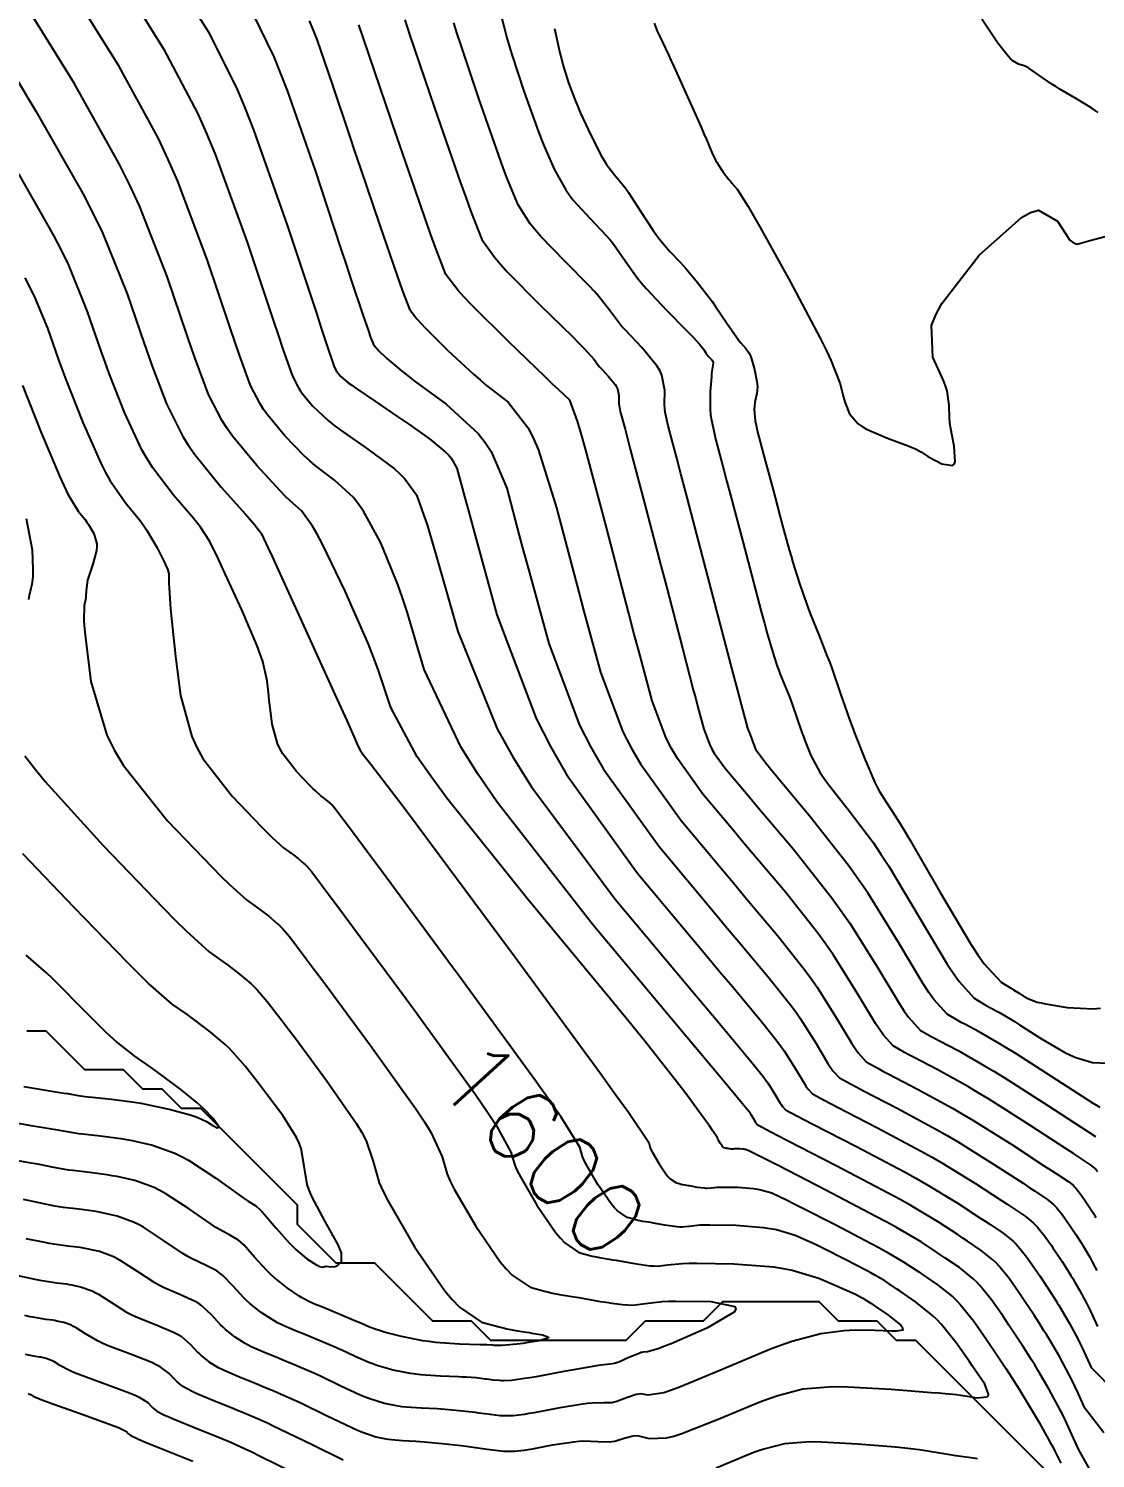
# Model space of a CAD drawing. Header units: metres. Extents: x 837117 to 838479, y 1189012 to 1191015.
# Drawn here: x 837563.2 to 837618.4, y 1189123.3 to 1189197.3 of the extents above; entities that cross this region are included whole.
import ezdxf

# ---------------------------------------------------------------- set-up
doc = ezdxf.new("R2010")
doc.units = ezdxf.units.M
doc.header["$LTSCALE"] = 0.3
for name, color, linetype in [('COTAS 10', 1, 'Continuous'), ('COTAS INT', 252, 'Continuous'), ('DRENAJE', 5, 'Continuous')]:
    doc.layers.add(name, color=color, linetype=linetype)
doc.styles.get("Standard").update_dxf_attribs({"font": 'simplex.shx'})

msp = doc.modelspace()

# ---------------------------------------------------------------- linework, layer by layer
at = {"layer": 'COTAS 10'}
for points in [[(837568.581, 1189198.74), (837570.161, 1189196.224), (837571.915, 1189192.891), (837572.388, 1189191.836), (837572.855, 1189190.723), (837574.494, 1189186.224), (837575.827, 1189182.196), (837576.1, 1189181.381), (837576.332, 1189180.695), (837576.824, 1189179.299), (837577.12, 1189178.727), (837577.228, 1189178.561), (837577.348, 1189178.391), (837577.877, 1189177.748), (837578.681, 1189177.001), (837578.975, 1189176.765), (837579.299, 1189176.517), (837580.726, 1189175.517), (837582.103, 1189174.499), (837582.396, 1189174.239), (837582.651, 1189173.989), (837583.252, 1189173.165), (837583.792, 1189171.619), (837584.008, 1189170.912), (837584.253, 1189170.086), (837585.378, 1189166.097), (837587.427, 1189161.071), (837588.255, 1189159.59), (837589.195, 1189158.071), (837593.528, 1189152.264), (837597.71, 1189147.268), (837598.554, 1189146.259), (837599.262, 1189145.414), (837600.687, 1189143.715), (837601.182, 1189143.092), (837601.304, 1189142.925), (837601.419, 1189142.76), (837601.782, 1189142.182), (837602.061, 1189141.716), (837602.123, 1189141.621), (837602.18, 1189141.541), (837602.331, 1189141.375), (837602.96, 1189141.042), (837603.319, 1189140.856), (837603.757, 1189140.629), (837606.003, 1189139.47), (837608.486, 1189138.157), (837609.074, 1189137.832), (837609.618, 1189137.524), (837611.223, 1189136.554), (837612.391, 1189135.79), (837612.66, 1189135.613), (837612.906, 1189135.45), (837613.595, 1189134.985), (837614.109, 1189134.571), (837614.244, 1189134.441), (837614.375, 1189134.303), (837614.823, 1189133.749), (837615.251, 1189133.138), (837615.37, 1189132.964), (837615.489, 1189132.789), (837615.92, 1189132.14), (837616.353, 1189131.46), (837616.392, 1189131.398), (837616.474, 1189131.265), (837616.594, 1189131.068), (837617.029, 1189130.331), (837617.466, 1189129.522), (837617.587, 1189129.279), (837617.709, 1189129.028), (837618.148, 1189128.052), (837619.438, 1189126.736)], [(837582.639, 1189197.711), (837582.89, 1189196.964), (837584.183, 1189193.169), (837585.528, 1189189.294), (837585.812, 1189188.496), (837586.059, 1189187.817), (837586.631, 1189186.36), (837587.291, 1189185.429), (837587.592, 1189185.081), (837587.945, 1189184.694), (837589.646, 1189182.975), (837591.313, 1189181.342), (837591.644, 1189181.01), (837591.918, 1189180.73), (837592.434, 1189180.153), (837592.637, 1189179.874), (837592.714, 1189179.783), (837592.8, 1189179.686), (837593.183, 1189179.283), (837593.533, 1189178.861), (837593.597, 1189178.752), (837593.648, 1189178.646), (837593.714, 1189178.29), (837593.71, 1189177.96), (837593.717, 1189177.871), (837593.727, 1189177.782), (837593.791, 1189177.467), (837594.036, 1189176.551), (837594.159, 1189176.083), (837594.307, 1189175.523), (837595.044, 1189172.726), (837595.89, 1189169.507), (837596.107, 1189168.68), (837596.316, 1189167.882), (837597.007, 1189165.233), (837597.567, 1189163.09), (837597.694, 1189162.611), (837597.807, 1189162.182), (837598.114, 1189161.042), (837598.417, 1189160.239), (837598.529, 1189160.022), (837598.653, 1189159.806), (837599.2, 1189159.044), (837600.124, 1189157.944), (837600.486, 1189157.515), (837600.892, 1189157.032), (837602.742, 1189154.838), (837604.719, 1189152.35), (837605.207, 1189151.682), (837605.668, 1189151.022), (837607.117, 1189148.715), (837608.231, 1189146.852), (837608.481, 1189146.473), (837608.706, 1189146.153), (837609.308, 1189145.493), (837609.874, 1189145.164), (837610.076, 1189145.053), (837610.298, 1189144.933), (837611.261, 1189144.428), (837612.639, 1189143.651), (837613.122, 1189143.36), (837613.648, 1189143.035), (837615.914, 1189141.59), (837617.979, 1189140.246), (837618.379, 1189139.986)], [(837618.507, 1189192.924), (837618.357, 1189193.039), (837618.185, 1189193.159), (837617.394, 1189193.635), (837616.531, 1189194.132), (837616.315, 1189194.266), (837616.108, 1189194.398), (837615.444, 1189194.858), (837614.917, 1189195.22), (837614.797, 1189195.289), (837614.688, 1189195.345), (837614.39, 1189195.435), (837614.089, 1189195.602), (837613.98, 1189195.707), (837613.858, 1189195.836), (837613.325, 1189196.513), (837612.491, 1189197.75)], [(837562.993, 1189184.379), (837563.264, 1189183.853), (837563.507, 1189183.354), (837564.149, 1189181.781), (837564.709, 1189180.185), (837564.9, 1189179.672), (837565.107, 1189179.128), (837565.982, 1189176.907), (837566.919, 1189174.793), (837567.164, 1189174.316), (837567.402, 1189173.887), (837568.212, 1189172.731), (837568.928, 1189171.861), (837569.108, 1189171.612), (837569.28, 1189171.359), (837569.834, 1189170.417), (837570.231, 1189169.624), (837570.303, 1189169.465), (837570.36, 1189169.333), (837570.432, 1189169.073), (837570.426, 1189168.744), (837570.434, 1189168.567), (837570.446, 1189168.353), (837570.526, 1189167.27), (837570.669, 1189165.777), (837570.722, 1189165.304), (837570.78, 1189164.805), (837571.036, 1189162.789), (837571.623, 1189160.662), (837571.89, 1189160.093), (837572.202, 1189159.533), (837573.705, 1189157.583), (837575.207, 1189156.022), (837575.518, 1189155.707), (837575.784, 1189155.443), (837576.368, 1189154.914), (837576.66, 1189154.708), (837576.742, 1189154.648), (837576.825, 1189154.588), (837577.128, 1189154.359), (837577.423, 1189154.11), (837577.5, 1189154.036), (837577.574, 1189153.96), (837577.828, 1189153.672), (837578.789, 1189152.391), (837579.31, 1189151.69), (837579.941, 1189150.839), (837582.52, 1189147.358), (837583.142, 1189146.516), (837586.294, 1189142.167), (837586.894, 1189141.3), (837587.376, 1189140.578), (837588.133, 1189139.189), (837588.33, 1189138.501), (837588.459, 1189138.222), (837588.62, 1189137.904), (837589.471, 1189136.434), (837590.449, 1189135.014), (837590.69, 1189134.727), (837590.919, 1189134.486), (837591.639, 1189134.001), (837592.206, 1189133.845), (837592.337, 1189133.812), (837592.458, 1189133.783), (837592.803, 1189133.716), (837593.218, 1189133.65), (837593.383, 1189133.622), (837593.571, 1189133.589), (837594.427, 1189133.435), (837595.312, 1189133.31), (837595.516, 1189133.297), (837595.703, 1189133.292), (837596.233, 1189133.348), (837597.012, 1189133.426), (837597.356, 1189133.434), (837597.756, 1189133.437), (837599.665, 1189133.401), (837601.721, 1189133.245), (837602.214, 1189133.172), (837602.674, 1189133.087), (837604.06, 1189132.672), (837605.067, 1189132.238), (837605.288, 1189132.14), (837605.484, 1189132.052), (837605.984, 1189131.816), (837606.273, 1189131.664), (837606.336, 1189131.63), (837606.392, 1189131.6), (837606.532, 1189131.518), (837606.755, 1189131.367), (837606.864, 1189131.293), (837606.992, 1189131.204), (837607.624, 1189130.77), (837608.208, 1189130.33), (837608.307, 1189130.238), (837608.378, 1189130.159), (837608.406, 1189129.983), (837608.095, 1189129.925), (837607.952, 1189129.92), (837607.785, 1189129.921), (837606.976, 1189129.963), (837605.956, 1189129.983), (837605.656, 1189129.969), (837605.348, 1189129.947), (837604.173, 1189129.794), (837602.657, 1189129.391), (837602.134, 1189129.21), (837601.566, 1189128.999), (837599.146, 1189127.987), (837596.897, 1189127.042), (837596.437, 1189126.874), (837596.049, 1189126.746), (837595.238, 1189126.621), (837594.853, 1189126.683), (837594.734, 1189126.673), (837594.609, 1189126.651), (837594.112, 1189126.476), (837593.608, 1189126.285), (837593.479, 1189126.253), (837593.353, 1189126.23), (837592.937, 1189126.223), (837592.34, 1189126.212), (837592.101, 1189126.186), (837591.829, 1189126.15), (837590.582, 1189125.939), (837589.337, 1189125.711), (837589.067, 1189125.665), (837588.83, 1189125.627), (837588.241, 1189125.55), (837587.83, 1189125.543), (837587.704, 1189125.548), (837587.572, 1189125.557), (837587.054, 1189125.616), (837586.472, 1189125.695), (837586.301, 1189125.716), (837586.125, 1189125.737), (837585.454, 1189125.813), (837584.73, 1189125.879), (837584.521, 1189125.893), (837584.308, 1189125.907), (837583.51, 1189125.942), (837582.715, 1189125.996), (837582.505, 1189126.02), (837582.299, 1189126.049), (837581.59, 1189126.19), (837580.829, 1189126.431), (837580.59, 1189126.523), (837580.339, 1189126.626), (837579.333, 1189127.089), (837578.316, 1189127.577), (837578.059, 1189127.697), (837577.813, 1189127.809), (837577.012, 1189128.156), (837576.303, 1189128.447), (837576.115, 1189128.524), (837575.929, 1189128.599), (837575.289, 1189128.856), (837574.694, 1189129.123), (837574.537, 1189129.205), (837574.384, 1189129.289), (837573.86, 1189129.62), (837573.371, 1189130.007), (837573.241, 1189130.126), (837573.112, 1189130.251), (837572.663, 1189130.748), (837572.149, 1189131.234), (837571.979, 1189131.352), (837571.797, 1189131.462), (837571.038, 1189131.802), (837570.188, 1189132.166), (837569.948, 1189132.291), (837569.705, 1189132.428), (837568.813, 1189133.01), (837567.959, 1189133.566), (837567.741, 1189133.685), (837567.531, 1189133.79), (837566.84, 1189134.044), (837566.2, 1189134.183), (837566.023, 1189134.216), (837565.846, 1189134.245), (837565.207, 1189134.328), (837564.488, 1189134.426), (837564.261, 1189134.464), (837564.022, 1189134.508), (837563.057, 1189134.705)]]:
    msp.add_lwpolyline(points, dxfattribs=at)
at = {"layer": 'COTAS INT'}
for points in [[(837618.799, 1189124.674), (837617.821, 1189125.941), (837617.474, 1189126.713), (837617.304, 1189127.089), (837617.161, 1189127.384), (837617.018, 1189127.67), (837616.505, 1189128.622), (837615.992, 1189129.49), (837615.851, 1189129.722), (837615.709, 1189129.951), (837615.471, 1189130.326), (837615.199, 1189130.751), (837614.692, 1189131.515), (837614.552, 1189131.721), (837614.412, 1189131.925), (837613.908, 1189132.645), (837613.381, 1189133.297), (837613.227, 1189133.459), (837613.068, 1189133.612), (837612.463, 1189134.099), (837611.746, 1189134.585), (837611.517, 1189134.738), (837611.274, 1189134.899), (837610.285, 1189135.547), (837608.812, 1189136.422), (837608.264, 1189136.727), (837607.655, 1189137.058), (837604.951, 1189138.479), (837602.448, 1189139.768), (837601.967, 1189140.016), (837601.578, 1189140.217), (837600.935, 1189140.552), (837600.874, 1189140.618), (837600.852, 1189140.65), (837600.827, 1189140.688), (837600.715, 1189140.875), (837600.569, 1189141.107), (837600.523, 1189141.173), (837600.474, 1189141.241), (837600.275, 1189141.49), (837598.936, 1189143.09), (837597.227, 1189145.132), (837592.394, 1189150.908), (837587.428, 1189157.269), (837586.404, 1189158.761), (837585.532, 1189160.137), (837583.649, 1189164.136), (837582.762, 1189167.11), (837582.518, 1189167.839), (837582.275, 1189168.527), (837581.403, 1189170.673), (837580.508, 1189172.316), (837580.251, 1189172.686), (837579.989, 1189173.021), (837579.01, 1189173.927), (837578.002, 1189174.684), (837577.722, 1189174.925), (837577.442, 1189175.179), (837576.428, 1189176.211), (837575.538, 1189177.293), (837575.336, 1189177.579), (837575.154, 1189177.859), (837574.655, 1189178.821), (837574.087, 1189180.382), (837573.86, 1189181.039), (837573.603, 1189181.794), (837572.425, 1189185.335), (837570.887, 1189189.411), (837570.403, 1189190.503), (837569.894, 1189191.579), (837567.846, 1189195.335), (837565.894, 1189198.443)], [(837571.268, 1189199.036), (837572.476, 1189197.112), (837573.936, 1189194.203), (837574.372, 1189193.169), (837574.822, 1189192.035), (837576.563, 1189187.112), (837578.05, 1189182.599), (837578.34, 1189181.722), (837578.577, 1189181.008), (837578.992, 1189179.778), (837579.086, 1189179.596), (837579.12, 1189179.543), (837579.158, 1189179.489), (837579.326, 1189179.285), (837579.718, 1189178.957), (837579.897, 1189178.825), (837580.107, 1189178.675), (837581.121, 1189177.985), (837582.289, 1189177.198), (837582.597, 1189176.988), (837582.897, 1189176.78), (837583.923, 1189176.054), (837584.735, 1189175.392), (837584.901, 1189175.223), (837585.042, 1189175.062), (837585.335, 1189174.533), (837585.73, 1189173.076), (837585.935, 1189172.329), (837586.18, 1189171.433), (837587.411, 1189166.957), (837589.435, 1189161.597), (837590.181, 1189160.144), (837591.007, 1189158.705), (837594.663, 1189153.62), (837598.192, 1189149.403), (837598.94, 1189148.51), (837599.588, 1189147.737), (837601.098, 1189145.94), (837601.889, 1189144.944), (837602.084, 1189144.676), (837602.269, 1189144.412), (837602.849, 1189143.488), (837603.295, 1189142.743), (837603.395, 1189142.591), (837603.485, 1189142.463), (837603.726, 1189142.199), (837604.343, 1189141.866), (837604.67, 1189141.695), (837605.065, 1189141.49), (837607.054, 1189140.462), (837609.317, 1189139.256), (837609.883, 1189138.938), (837610.424, 1189138.627), (837612.161, 1189137.561), (837613.509, 1189136.681), (837613.804, 1189136.487), (837614.065, 1189136.315), (837614.727, 1189135.871), (837615.15, 1189135.53), (837615.261, 1189135.423), (837615.369, 1189135.31), (837615.738, 1189134.853), (837616.09, 1189134.35), (837616.188, 1189134.207), (837616.286, 1189134.063), (837616.641, 1189133.528), (837616.998, 1189132.969), (837617.097, 1189132.809), (837617.196, 1189132.646), (837617.306, 1189132.462), (837617.554, 1189132.039), (837617.914, 1189131.373), (837618.014, 1189131.173), (837618.114, 1189130.966), (837618.475, 1189130.163)], [(837618.16, 1189122.612), (837617.494, 1189123.83), (837616.899, 1189125.15), (837616.735, 1189125.49), (837616.571, 1189125.819), (837615.98, 1189126.914), (837615.39, 1189127.912), (837615.228, 1189128.179), (837615.065, 1189128.442), (837614.589, 1189129.191), (837614.549, 1189129.253), (837614.479, 1189129.362), (837613.895, 1189130.24), (837613.734, 1189130.478), (837613.573, 1189130.713), (837612.994, 1189131.54), (837612.388, 1189132.29), (837612.21, 1189132.476), (837612.027, 1189132.653), (837611.332, 1189133.213), (837610.587, 1189133.72), (837610.373, 1189133.863), (837610.156, 1189134.007), (837609.347, 1189134.539), (837608.086, 1189135.279), (837607.584, 1189135.554), (837607.017, 1189135.86), (837604.418, 1189137.22), (837601.96, 1189138.484), (837601.48, 1189138.729), (837601.089, 1189138.929), (837600.402, 1189139.274), (837600.265, 1189139.315), (837600.219, 1189139.323), (837600.171, 1189139.331), (837599.967, 1189139.346), (837599.778, 1189139.35), (837599.738, 1189139.349), (837599.704, 1189139.348), (837599.627, 1189139.341), (837599.574, 1189139.335), (837599.556, 1189139.336), (837599.535, 1189139.337), (837599.448, 1189139.349), (837599.363, 1189139.365), (837599.344, 1189139.368), (837599.328, 1189139.371), (837599.287, 1189139.377), (837599.253, 1189139.384), (837599.241, 1189139.387), (837599.228, 1189139.39), (837599.171, 1189139.405), (837599.1, 1189139.454), (837599.077, 1189139.477), (837599.053, 1189139.506), (837598.957, 1189139.647), (837598.872, 1189139.792), (837598.856, 1189139.824), (837598.844, 1189139.851), (837598.824, 1189139.92), (837598.564, 1189140.308), (837598.399, 1189140.537), (837598.194, 1189140.819), (837597.121, 1189142.279), (837595.059, 1189144.912), (837594.231, 1189145.934), (837593.291, 1189147.083), (837588.968, 1189152.292), (837584.814, 1189157.48), (837583.981, 1189158.617), (837583.286, 1189159.624), (837581.92, 1189162.176), (837581.271, 1189164.134), (837581.029, 1189164.765), (837580.758, 1189165.436), (837579.553, 1189168.181), (837578.365, 1189170.642), (837578.105, 1189171.134), (837577.875, 1189171.543), (837577.294, 1189172.336), (837576.705, 1189172.85), (837576.469, 1189173.084), (837576.203, 1189173.357), (837574.979, 1189174.674), (837573.728, 1189176.194), (837573.445, 1189176.596), (837573.188, 1189176.99), (837572.487, 1189178.342), (837571.842, 1189180.068), (837571.62, 1189180.697), (837571.379, 1189181.392), (837570.356, 1189184.447), (837568.919, 1189188.099), (837568.419, 1189189.17), (837567.873, 1189190.268), (837565.531, 1189194.447), (837563.283, 1189198.072)], [(837574.791, 1189198.001), (837575.86, 1189195.81), (837576.199, 1189194.982), (837576.556, 1189194.058), (837578.001, 1189189.922), (837579.332, 1189185.882), (837579.618, 1189185.018), (837579.868, 1189184.266), (837580.47, 1189182.468), (837580.776, 1189181.582), (837580.839, 1189181.404), (837580.892, 1189181.256), (837581.004, 1189180.963), (837581.139, 1189180.787), (837581.207, 1189180.713), (837581.288, 1189180.627), (837581.692, 1189180.226), (837582.464, 1189179.572), (837582.777, 1189179.328), (837583.134, 1189179.056), (837584.782, 1189177.845), (837586.437, 1189176.334), (837586.798, 1189175.874), (837587.116, 1189175.395), (837587.913, 1189173.513), (837588.564, 1189171.063), (837588.789, 1189170.226), (837589.035, 1189169.321), (837590.086, 1189165.478), (837591.68, 1189161.258), (837592.268, 1189160.114), (837592.919, 1189158.98), (837595.797, 1189154.976), (837598.675, 1189151.538), (837599.326, 1189150.761), (837599.914, 1189150.061), (837601.509, 1189148.164), (837602.597, 1189146.795), (837602.865, 1189146.428), (837603.119, 1189146.065), (837603.916, 1189144.795), (837604.529, 1189143.77), (837604.666, 1189143.562), (837604.79, 1189143.386), (837605.122, 1189143.023), (837605.726, 1189142.691), (837606.022, 1189142.534), (837606.373, 1189142.35), (837608.106, 1189141.453), (837610.147, 1189140.354), (837610.693, 1189140.043), (837611.23, 1189139.729), (837613.1, 1189138.568), (837614.626, 1189137.573), (837614.948, 1189137.362), (837615.225, 1189137.18), (837615.858, 1189136.757), (837616.191, 1189136.49), (837616.278, 1189136.405), (837616.363, 1189136.316), (837616.652, 1189135.958), (837616.929, 1189135.563), (837617.083, 1189135.337), (837617.362, 1189134.917), (837617.642, 1189134.478), (837617.72, 1189134.352), (837617.798, 1189134.224), (837618.079, 1189133.747), (837618.207, 1189133.511), (837618.362, 1189133.224), (837618.44, 1189133.067)], [(837577.7, 1189197.672), (837577.888, 1189197.212), (837578.087, 1189196.699), (837578.889, 1189194.401), (837579.796, 1189191.669), (837580.06, 1189190.882), (837580.329, 1189190.082), (837581.35, 1189187.081), (837582.228, 1189184.54), (837582.407, 1189184.03), (837582.559, 1189183.603), (837582.88, 1189182.762), (837583.268, 1189182.259), (837583.463, 1189182.045), (837583.696, 1189181.8), (837584.854, 1189180.648), (837586.189, 1189179.406), (837586.534, 1189179.104), (837586.868, 1189178.821), (837587.985, 1189177.948), (837589.006, 1189176.652), (837589.28, 1189176.102), (837589.55, 1189175.469), (837590.492, 1189172.492), (837591.397, 1189169.049), (837591.644, 1189168.123), (837591.89, 1189167.208), (837592.762, 1189164), (837593.926, 1189160.918), (837594.355, 1189160.083), (837594.83, 1189159.256), (837596.931, 1189156.332), (837599.158, 1189153.673), (837599.713, 1189153.012), (837600.24, 1189152.384), (837601.92, 1189150.389), (837603.304, 1189148.647), (837603.645, 1189148.179), (837603.968, 1189147.717), (837604.983, 1189146.102), (837605.763, 1189144.797), (837605.938, 1189144.532), (837606.095, 1189144.308), (837606.517, 1189143.846), (837607.109, 1189143.515), (837607.373, 1189143.374), (837607.681, 1189143.211), (837609.158, 1189142.445), (837610.978, 1189141.453), (837611.502, 1189141.149), (837612.036, 1189140.831), (837614.038, 1189139.576), (837615.744, 1189138.464), (837616.091, 1189138.237), (837616.384, 1189138.045), (837616.99, 1189137.643), (837617.231, 1189137.449), (837617.295, 1189137.387), (837617.357, 1189137.323), (837617.567, 1189137.062), (837617.768, 1189136.775), (837617.88, 1189136.611), (837618.083, 1189136.306), (837618.286, 1189135.987), (837618.343, 1189135.895), (837618.399, 1189135.802)], [(837587.611, 1189197.997), (837587.921, 1189196.79), (837588.043, 1189196.377), (837588.18, 1189195.929), (837588.806, 1189194.028), (837589.491, 1189192.112), (837589.665, 1189191.655), (837589.833, 1189191.229), (837590.383, 1189189.959), (837590.973, 1189188.929), (837591.165, 1189188.655), (837591.37, 1189188.387), (837592.213, 1189187.458), (837593.056, 1189186.576), (837593.26, 1189186.337), (837593.452, 1189186.101), (837594.038, 1189185.264), (837594.677, 1189184.368), (837594.901, 1189184.094), (837595.146, 1189183.808), (837596.203, 1189182.684), (837597.187, 1189181.69), (837597.386, 1189181.486), (837597.553, 1189181.314), (837597.891, 1189180.951), (837598.02, 1189180.785), (837598.055, 1189180.737), (837598.091, 1189180.688), (837598.215, 1189180.504), (837598.336, 1189180.336), (837598.368, 1189180.297), (837598.399, 1189180.262), (837598.509, 1189180.16), (837598.585, 1189180.066), (837598.595, 1189180.034), (837598.601, 1189180), (837598.584, 1189179.859), (837598.532, 1189179.556), (837598.516, 1189179.421), (837598.5, 1189179.263), (837598.435, 1189178.507), (837598.439, 1189177.572), (837598.465, 1189177.301), (837598.502, 1189177.025), (837598.727, 1189175.986), (837599.148, 1189174.43), (837599.308, 1189173.828), (837599.488, 1189173.152), (837600.295, 1189170.095), (837601.082, 1189167.134), (837601.248, 1189166.52), (837601.393, 1189165.994), (837601.728, 1189164.837), (837601.93, 1189164.257), (837601.99, 1189164.095), (837602.052, 1189163.933), (837602.29, 1189163.341), (837602.539, 1189162.716), (837602.608, 1189162.532), (837602.677, 1189162.344), (837602.924, 1189161.627), (837603.184, 1189160.876), (837603.261, 1189160.667), (837603.34, 1189160.457), (837603.642, 1189159.695), (837604.132, 1189158.799), (837604.329, 1189158.505), (837604.554, 1189158.191), (837605.587, 1189156.89), (837606.883, 1189155.166), (837607.273, 1189154.585), (837607.677, 1189153.96), (837609.25, 1189151.328), (837610.698, 1189148.906), (837611.024, 1189148.414), (837611.316, 1189147.998), (837612.099, 1189147.141), (837612.64, 1189146.813), (837612.779, 1189146.732), (837612.914, 1189146.655), (837613.365, 1189146.411), (837613.962, 1189146.068), (837614.189, 1189145.93), (837614.443, 1189145.771), (837615.583, 1189145.041), (837616.789, 1189144.332), (837617.084, 1189144.187), (837617.362, 1189144.066), (837618.227, 1189143.813), (837618.996, 1189143.777)], [(837618.482, 1189138.167), (837618.35, 1189138.329), (837618.312, 1189138.37), (837618.272, 1189138.408), (837618.121, 1189138.529), (837617.544, 1189138.91), (837617.235, 1189139.112), (837616.862, 1189139.355), (837614.976, 1189140.583), (837612.842, 1189141.933), (837612.312, 1189142.254), (837611.808, 1189142.552), (837610.21, 1189143.436), (837608.989, 1189144.072), (837608.725, 1189144.213), (837608.491, 1189144.34), (837607.913, 1189144.67), (837607.401, 1189145.231), (837607.209, 1189145.502), (837606.997, 1189145.825), (837606.05, 1189147.408), (837604.818, 1189149.37), (837604.426, 1189149.93), (837604.012, 1189150.499), (837602.331, 1189152.613), (837600.566, 1189154.708), (837600.099, 1189155.263), (837599.641, 1189155.808), (837598.066, 1189157.688), (837596.741, 1189159.531), (837596.442, 1189160.052), (837596.171, 1189160.579), (837595.438, 1189162.521), (837594.744, 1189165.095), (837594.499, 1189166.019), (837594.231, 1189167.035), (837593.07, 1189171.471), (837591.984, 1189175.544), (837591.763, 1189176.331), (837591.576, 1189176.97), (837591.188, 1189178.051), (837590.602, 1189178.586), (837590.29, 1189178.881), (837589.914, 1189179.24), (837588.016, 1189181.071), (837586.104, 1189182.973), (837585.719, 1189183.378), (837585.397, 1189183.73), (837584.756, 1189184.561), (837584.227, 1189185.951), (837583.976, 1189186.655), (837583.679, 1189187.497), (837582.229, 1189191.694), (837580.791, 1189195.898), (837580.502, 1189196.746), (837580.26, 1189197.456)], [(837618.613, 1189141.483), (837618.228, 1189141.722), (837614.247, 1189144.273), (837613.791, 1189144.556), (837613.384, 1189144.805), (837612.313, 1189145.419), (837611.606, 1189145.794), (837611.428, 1189145.892), (837611.257, 1189145.989), (837610.704, 1189146.317), (837610.011, 1189147.076), (837609.752, 1189147.443), (837609.465, 1189147.879), (837608.184, 1189150.021), (837606.588, 1189152.591), (837606.102, 1189153.297), (837605.597, 1189154), (837603.614, 1189156.516), (837601.904, 1189158.561), (837601.572, 1189158.966), (837601.3, 1189159.301), (837600.83, 1189159.931), (837600.761, 1189160.104), (837600.725, 1189160.2), (837600.666, 1189160.371), (837600.61, 1189160.534), (837600.594, 1189160.577), (837600.578, 1189160.619), (837600.522, 1189160.761), (837600.467, 1189160.896), (837600.453, 1189160.933), (837600.44, 1189160.97), (837600.394, 1189161.102), (837600.065, 1189162.325), (837599.873, 1189163.049), (837599.637, 1189163.941), (837597.176, 1189173.281), (837596.921, 1189174.242), (837596.707, 1189175.053), (837596.259, 1189176.726), (837596.116, 1189177.428), (837596.094, 1189177.626), (837596.079, 1189177.826), (837596.087, 1189178.56), (837595.94, 1189179.352), (837595.827, 1189179.588), (837595.684, 1189179.831), (837594.905, 1189180.771), (837594.051, 1189181.668), (837593.861, 1189181.885), (837593.69, 1189182.089), (837593.236, 1189182.708), (837592.685, 1189183.416), (837592.452, 1189183.674), (837592.185, 1189183.959), (837590.93, 1189185.217), (837589.657, 1189186.541), (837589.379, 1189186.868), (837589.132, 1189187.179), (837588.507, 1189188.16), (837587.946, 1189189.523), (837587.739, 1189190.075), (837587.509, 1189190.703), (837586.495, 1189193.599), (837585.535, 1189196.447), (837585.341, 1189197.044), (837585.177, 1189197.558)], [(837590.378, 1189197.268), (837590.665, 1189196.021), (837590.745, 1189195.71), (837590.825, 1189195.412), (837591.118, 1189194.458), (837591.472, 1189193.521), (837591.591, 1189193.234), (837591.72, 1189192.935), (837592.259, 1189191.758), (837592.814, 1189190.679), (837592.951, 1189190.443), (837593.082, 1189190.233), (837593.497, 1189189.699), (837593.928, 1189189.193), (837594.069, 1189189.001), (837594.219, 1189188.786), (837594.84, 1189187.819), (837595.488, 1189186.823), (837595.656, 1189186.59), (837595.817, 1189186.374), (837596.357, 1189185.748), (837596.883, 1189185.193), (837597.036, 1189185.022), (837597.193, 1189184.844), (837597.785, 1189184.139), (837598.392, 1189183.358), (837598.557, 1189183.133), (837598.722, 1189182.903), (837599.31, 1189182.038), (837599.812, 1189181.295), (837599.923, 1189181.142), (837600.022, 1189181.012), (837600.279, 1189180.73), (837600.456, 1189180.483), (837600.506, 1189180.375), (837600.555, 1189180.249), (837600.733, 1189179.65), (837600.861, 1189179.025), (837600.878, 1189178.883), (837600.888, 1189178.754), (837600.858, 1189178.401), (837600.787, 1189178.114), (837600.771, 1189178.027), (837600.757, 1189177.936), (837600.718, 1189177.582), (837600.774, 1189176.995), (837600.819, 1189176.758), (837600.877, 1189176.488), (837601.195, 1189175.245), (837601.589, 1189173.807), (837601.695, 1189173.414), (837601.8, 1189173.024), (837602.17, 1189171.633), (837602.527, 1189170.327), (837602.624, 1189169.99), (837602.72, 1189169.663), (837603.062, 1189168.573), (837603.42, 1189167.544), (837603.527, 1189167.257), (837603.636, 1189166.969), (837604.058, 1189165.921), (837604.5, 1189164.813), (837604.622, 1189164.487), (837604.744, 1189164.154), (837605.182, 1189162.883), (837605.643, 1189161.553), (837605.779, 1189161.182), (837605.918, 1189160.81), (837606.454, 1189159.46), (837606.964, 1189158.297), (837607.087, 1189158.044), (837607.203, 1189157.821), (837607.559, 1189157.263), (837608.169, 1189156.332), (837608.444, 1189155.874), (837608.767, 1189155.329), (837610.317, 1189152.634), (837611.932, 1189149.934), (837612.295, 1189149.384), (837612.621, 1189148.921), (837613.495, 1189147.964), (837614.022, 1189147.638), (837614.131, 1189147.571), (837614.222, 1189147.516), (837614.417, 1189147.402), (837614.54, 1189147.332), (837614.587, 1189147.303), (837614.639, 1189147.27), (837614.874, 1189147.119), (837615.351, 1189146.941), (837615.555, 1189146.892), (837615.791, 1189146.842), (837616.903, 1189146.659), (837618.246, 1189146.595), (837618.628, 1189146.62)], [(837595.548, 1189197.554), (837595.706, 1189197.138), (837595.752, 1189197.029), (837595.798, 1189196.922), (837595.973, 1189196.56), (837596.282, 1189195.917), (837596.412, 1189195.634), (837596.562, 1189195.305), (837597.268, 1189193.739), (837597.97, 1189192.163), (837598.117, 1189191.829), (837598.244, 1189191.538), (837598.534, 1189190.857), (837598.719, 1189190.462), (837598.78, 1189190.353), (837598.845, 1189190.243), (837599.116, 1189189.846), (837599.407, 1189189.47), (837599.485, 1189189.374), (837599.562, 1189189.28), (837599.831, 1189188.972), (837600.412, 1189188.064), (837600.685, 1189187.592), (837601.008, 1189187.025), (837602.581, 1189184.183), (837604.129, 1189181.265), (837604.436, 1189180.65), (837604.689, 1189180.12), (837605.165, 1189178.9), (837605.319, 1189178.255), (837605.369, 1189178.086), (837605.423, 1189177.92), (837605.648, 1189177.358), (837606.101, 1189176.837), (837606.299, 1189176.698), (837606.528, 1189176.561), (837607.618, 1189176.084), (837608.675, 1189175.694), (837608.883, 1189175.612), (837609.054, 1189175.54), (837609.368, 1189175.374), (837609.575, 1189175.225), (837609.679, 1189175.163), (837609.803, 1189175.093), (837610.419, 1189174.768), (837610.973, 1189174.675), (837611.058, 1189174.751), (837611.113, 1189174.872), (837611.064, 1189175.674), (837610.876, 1189176.664), (837610.843, 1189176.902), (837610.819, 1189177.126), (837610.803, 1189177.803), (837610.697, 1189178.533), (837610.617, 1189178.789), (837610.514, 1189179.069), (837609.957, 1189180.274), (837609.897, 1189181.909), (837610.107, 1189182.46), (837610.416, 1189183.053), (837612.351, 1189185.546), (837614.542, 1189187.502), (837615.012, 1189187.757), (837615.423, 1189187.887), (837616.414, 1189187.317), (837617.049, 1189186.326), (837617.235, 1189186.189), (837617.426, 1189186.113), (837618.153, 1189186.336), (837618.877, 1189186.511)], [(837561.272, 1189196.769), (837563.558, 1189192.993), (837565.979, 1189188.746), (837566.52, 1189187.696), (837567.004, 1189186.701), (837568.287, 1189183.558), (837569.156, 1189180.99), (837569.38, 1189180.356), (837569.597, 1189179.755), (837570.319, 1189177.864), (837571.163, 1189176.186), (837571.456, 1189175.72), (837571.775, 1189175.254), (837573.144, 1189173.563), (837574.397, 1189172.167), (837574.643, 1189171.886), (837574.846, 1189171.651), (837575.217, 1189171.185), (837575.58, 1189170.405), (837575.778, 1189169.973), (837576.019, 1189169.446), (837577.241, 1189166.76), (837578.52, 1189163.945), (837578.798, 1189163.336), (837579.041, 1189162.802), (837579.642, 1189161.49), (837579.959, 1189160.79), (837580.024, 1189160.642), (837580.078, 1189160.514), (837580.19, 1189160.216), (837580.326, 1189159.963), (837580.395, 1189159.863), (837580.477, 1189159.75), (837580.889, 1189159.236), (837582.345, 1189157.331), (837583.085, 1189156.342), (837583.973, 1189155.152), (837588.398, 1189149.185), (837592.723, 1189143.302), (837593.548, 1189142.165), (837594.211, 1189141.24), (837595.26, 1189139.676), (837595.339, 1189139.401), (837595.391, 1189139.29), (837595.455, 1189139.163), (837595.795, 1189138.576), (837596.185, 1189138.008), (837596.282, 1189137.894), (837596.373, 1189137.798), (837596.661, 1189137.604), (837596.887, 1189137.542), (837596.94, 1189137.528), (837596.988, 1189137.517), (837597.125, 1189137.49), (837597.291, 1189137.464), (837597.357, 1189137.452), (837597.432, 1189137.439), (837597.774, 1189137.378), (837598.128, 1189137.328), (837598.209, 1189137.323), (837598.284, 1189137.321), (837598.496, 1189137.343), (837598.807, 1189137.374), (837598.944, 1189137.378), (837599.104, 1189137.379), (837599.866, 1189137.364), (837600.687, 1189137.302), (837600.884, 1189137.273), (837601.068, 1189137.239), (837601.622, 1189137.073), (837602.415, 1189136.699), (837602.75, 1189136.533), (837603.135, 1189136.34), (837604.94, 1189135.419), (837606.769, 1189134.462), (837607.168, 1189134.246), (837607.521, 1189134.053), (837608.408, 1189133.532), (837609.039, 1189133.116), (837609.229, 1189132.988), (837609.427, 1189132.855), (837610.2, 1189132.327), (837610.986, 1189131.694), (837611.193, 1189131.494), (837611.394, 1189131.284), (837612.079, 1189130.436), (837612.734, 1189129.5), (837612.916, 1189129.235), (837613.098, 1189128.966), (837613.758, 1189127.973), (837614.421, 1189126.934), (837614.605, 1189126.636), (837614.789, 1189126.333), (837615.455, 1189125.206), (837616.033, 1189124.179), (837616.161, 1189123.941), (837616.276, 1189123.722), (837616.577, 1189123.098)], [(837562.384, 1189132.853), (837563.502, 1189132.618), (837563.759, 1189132.569), (837563.992, 1189132.527), (837564.643, 1189132.431), (837565.143, 1189132.366), (837565.282, 1189132.343), (837565.42, 1189132.318), (837565.92, 1189132.209), (837566.461, 1189132.01), (837566.626, 1189131.928), (837566.796, 1189131.835), (837567.464, 1189131.4), (837568.244, 1189130.916), (837568.486, 1189130.791), (837568.738, 1189130.67), (837569.742, 1189130.267), (837570.674, 1189129.882), (837570.882, 1189129.771), (837571.068, 1189129.66), (837571.558, 1189129.245), (837571.915, 1189128.849), (837572.018, 1189128.75), (837572.122, 1189128.654), (837572.511, 1189128.346), (837572.995, 1189128.056), (837573.159, 1189127.972), (837573.336, 1189127.887), (837574.082, 1189127.565), (837574.867, 1189127.251), (837575.067, 1189127.17), (837575.261, 1189127.091), (837575.9, 1189126.83), (837576.672, 1189126.488), (837576.95, 1189126.358), (837577.255, 1189126.214), (837578.587, 1189125.567), (837579.9, 1189124.945), (837580.192, 1189124.815), (837580.454, 1189124.705), (837581.146, 1189124.461), (837581.657, 1189124.36), (837581.805, 1189124.339), (837581.957, 1189124.321), (837582.53, 1189124.282), (837583.205, 1189124.246), (837583.421, 1189124.23), (837583.649, 1189124.211), (837584.581, 1189124.12), (837585.553, 1189124.01), (837585.808, 1189123.979), (837586.056, 1189123.948), (837586.899, 1189123.833), (837587.605, 1189123.745), (837587.767, 1189123.73), (837587.914, 1189123.72), (837588.325, 1189123.716), (837588.819, 1189123.781), (837589.018, 1189123.813), (837589.244, 1189123.851), (837590.288, 1189124.042), (837591.39, 1189124.212), (837591.653, 1189124.237), (837591.898, 1189124.253), (837592.629, 1189124.231), (837593.21, 1189124.205), (837593.359, 1189124.219), (837593.504, 1189124.241), (837593.987, 1189124.396), (837594.459, 1189124.523), (837594.598, 1189124.528), (837594.739, 1189124.521), (837595.279, 1189124.383), (837596.183, 1189124.406), (837596.554, 1189124.498), (837596.977, 1189124.629), (837598.944, 1189125.413), (837601.006, 1189126.275), (837601.489, 1189126.454), (837601.934, 1189126.608), (837603.225, 1189126.952), (837604.562, 1189127.055), (837605.035, 1189127.058), (837605.554, 1189127.05), (837607.802, 1189126.926), (837609.865, 1189126.764), (837610.268, 1189126.731), (837610.597, 1189126.704), (837611.178, 1189126.651), (837611.405, 1189126.615), (837611.512, 1189126.598), (837611.638, 1189126.579), (837612.253, 1189126.485), (837612.762, 1189126.524), (837612.822, 1189126.588), (837612.847, 1189126.675), (837612.645, 1189127.184), (837612.156, 1189127.914), (837611.999, 1189128.141), (837611.834, 1189128.38), (837611.164, 1189129.331), (837610.4, 1189130.277), (837610.176, 1189130.512), (837609.945, 1189130.735), (837609.068, 1189131.441), (837608.268, 1189131.99), (837608.086, 1189132.113), (837607.921, 1189132.225), (837607.47, 1189132.525), (837606.956, 1189132.826), (837606.752, 1189132.938), (837606.521, 1189133.063), (837605.462, 1189133.617), (837604.309, 1189134.196), (837604.019, 1189134.337), (837603.741, 1189134.468), (837602.841, 1189134.873), (837601.871, 1189135.163), (837601.549, 1189135.223), (837601.204, 1189135.273), (837599.765, 1189135.383), (837598.43, 1189135.408), (837598.15, 1189135.406), (837597.909, 1189135.4), (837597.364, 1189135.346), (837597.318, 1189135.341), (837596.994, 1189135.306), (837596.863, 1189135.31), (837596.72, 1189135.319), (837596.101, 1189135.406), (837595.501, 1189135.514), (837595.37, 1189135.537), (837595.255, 1189135.557), (837594.964, 1189135.603), (837594.723, 1189135.65), (837594.638, 1189135.67), (837594.546, 1189135.693), (837594.15, 1189135.802), (837593.646, 1189136.142), (837593.486, 1189136.31), (837593.317, 1189136.511), (837592.633, 1189137.505), (837592.038, 1189138.533), (837591.925, 1189138.756), (837591.835, 1189138.951), (837591.697, 1189139.433), (837590.739, 1189140.983), (837590.132, 1189141.852), (837589.377, 1189142.912), (837585.415, 1189148.331), (837585.105, 1189148.751), (837581.429, 1189153.717), (837580.659, 1189154.757), (837580.033, 1189155.601), (837578.977, 1189157.02), (837578.858, 1189157.156), (837578.823, 1189157.192), (837578.786, 1189157.226), (837578.648, 1189157.344), (837578.505, 1189157.451), (837578.466, 1189157.48), (837578.427, 1189157.508), (837578.29, 1189157.605), (837578.015, 1189157.854), (837577.889, 1189157.979), (837577.743, 1189158.127), (837577.035, 1189158.862), (837576.328, 1189159.78), (837576.181, 1189160.044), (837576.055, 1189160.312), (837575.779, 1189161.313), (837575.657, 1189162.282), (837575.628, 1189162.529), (837575.602, 1189162.767), (837575.528, 1189163.55), (837575.29, 1189164.553), (837575.16, 1189164.93), (837575.002, 1189165.35), (837574.203, 1189167.226), (837573.354, 1189169.078), (837573.165, 1189169.484), (837572.996, 1189169.843), (837572.551, 1189170.751), (837572.073, 1189171.486), (837571.882, 1189171.736), (837571.666, 1189172.006), (837570.678, 1189173.147), (837569.589, 1189174.571), (837569.31, 1189175.018), (837569.041, 1189175.49), (837568.151, 1189177.385), (837567.352, 1189179.441), (837567.14, 1189180.014), (837566.932, 1189180.587), (837566.218, 1189182.67), (837565.255, 1189185.028), (837564.892, 1189185.775), (837564.486, 1189186.563), (837562.67, 1189189.749)], [(837562.862, 1189178.815), (837563.814, 1189176.428), (837564.797, 1189174.096), (837565.018, 1189173.614), (837565.216, 1189173.204), (837565.746, 1189172.316), (837566.104, 1189171.88), (837566.194, 1189171.756), (837566.28, 1189171.629), (837566.557, 1189171.159), (837566.702, 1189170.622), (837566.705, 1189170.454), (837566.691, 1189170.278), (837566.508, 1189169.571), (837566.278, 1189168.901), (837566.235, 1189168.748), (837566.201, 1189168.609), (837566.155, 1189168.221), (837566.146, 1189167.918), (837566.136, 1189167.833), (837566.123, 1189167.746), (837566.048, 1189167.426), (837566.043, 1189166.627), (837566.073, 1189166.239), (837566.118, 1189165.777), (837566.394, 1189163.506), (837567.228, 1189160.731), (837567.624, 1189159.953), (837568.091, 1189159.17), (837570.374, 1189156.305), (837572.671, 1189153.918), (837573.147, 1189153.436), (837573.554, 1189153.033), (837574.446, 1189152.222), (837574.892, 1189151.908), (837575.018, 1189151.817), (837575.145, 1189151.724), (837575.609, 1189151.374), (837576.059, 1189150.993), (837576.177, 1189150.88), (837576.291, 1189150.765), (837576.678, 1189150.323), (837577.545, 1189149.18), (837577.961, 1189148.623), (837578.453, 1189147.962), (837580.87, 1189144.702), (837583.211, 1189141.422), (837583.656, 1189140.747), (837584.013, 1189140.174), (837584.57, 1189138.946), (837584.826, 1189138.051), (837584.993, 1189137.688), (837585.203, 1189137.274), (837586.309, 1189135.363), (837587.58, 1189133.516), (837587.894, 1189133.143), (837588.192, 1189132.83), (837589.129, 1189132.199), (837589.865, 1189131.997), (837590.036, 1189131.954), (837590.193, 1189131.916), (837590.641, 1189131.829), (837591.182, 1189131.743), (837591.397, 1189131.706), (837591.64, 1189131.664), (837592.754, 1189131.463), (837593.196, 1189131.402), (837593.214, 1189131.399), (837593.904, 1189131.302), (837594.17, 1189131.284), (837594.413, 1189131.277), (837595.102, 1189131.35), (837595.948, 1189131.457), (837596.29, 1189131.471), (837596.679, 1189131.479), (837598.475, 1189131.454), (837599.721, 1189131.202), (837599.764, 1189131.067), (837599.676, 1189130.904), (837598.264, 1189130.079), (837596.415, 1189129.277), (837596.05, 1189129.129), (837595.75, 1189129.012), (837595.196, 1189128.858), (837594.967, 1189128.845), (837594.87, 1189128.817), (837594.759, 1189128.779), (837594.238, 1189128.557), (837593.712, 1189128.328), (837593.598, 1189128.287), (837593.497, 1189128.254), (837593.245, 1189128.216), (837592.782, 1189128.171), (837592.548, 1189128.135), (837592.269, 1189128.088), (837590.877, 1189127.835), (837589.431, 1189127.571), (837589.117, 1189127.518), (837588.841, 1189127.473), (837588.158, 1189127.384), (837587.746, 1189127.366), (837587.641, 1189127.366), (837587.54, 1189127.369), (837587.209, 1189127.398), (837586.888, 1189127.441), (837586.794, 1189127.453), (837586.697, 1189127.465), (837586.327, 1189127.507), (837585.81, 1189127.547), (837585.621, 1189127.557), (837585.412, 1189127.567), (837584.49, 1189127.602), (837583.474, 1189127.67), (837583.205, 1189127.702), (837582.941, 1189127.739), (837582.034, 1189127.919), (837581.203, 1189128.157), (837580.988, 1189128.23), (837580.779, 1189128.306), (837580.078, 1189128.61), (837579.378, 1189128.941), (837579.169, 1189129.035), (837578.954, 1189129.13), (837578.125, 1189129.482), (837577.346, 1189129.803), (837577.162, 1189129.878), (837576.992, 1189129.947), (837576.496, 1189130.147), (837576.053, 1189130.36), (837575.916, 1189130.437), (837575.774, 1189130.522), (837575.209, 1189130.893), (837574.621, 1189131.359), (837574.464, 1189131.503), (837574.309, 1189131.653), (837573.769, 1189132.251), (837573.23, 1189132.808), (837573.076, 1189132.932), (837572.919, 1189133.043), (837572.335, 1189133.337), (837571.638, 1189133.661), (837571.41, 1189133.792), (837571.167, 1189133.939), (837570.162, 1189134.62), (837569.123, 1189135.297), (837568.857, 1189135.442), (837568.602, 1189135.57), (837567.759, 1189135.879), (837566.98, 1189136.049), (837566.764, 1189136.088), (837566.549, 1189136.124), (837565.77, 1189136.226), (837564.984, 1189136.325), (837564.763, 1189136.36), (837564.541, 1189136.397), (837563.73, 1189136.558), (837562.916, 1189136.726)], [(837563.061, 1189171.937), (837563.365, 1189170.324), (837563.404, 1189169.3), (837563.405, 1189169.091), (837563.401, 1189168.915), (837563.352, 1189168.547), (837563.253, 1189168.159), (837563.217, 1189167.969), (837563.178, 1189167.744)], [(837562.984, 1189159.676), (837563.46, 1189159.052), (837564.043, 1189158.34), (837567.043, 1189155.026), (837570.134, 1189151.813), (837570.775, 1189151.165), (837571.323, 1189150.622), (837572.524, 1189149.531), (837573.125, 1189149.108), (837573.294, 1189148.985), (837573.465, 1189148.86), (837574.09, 1189148.389), (837574.695, 1189147.876), (837574.854, 1189147.725), (837575.008, 1189147.569), (837575.529, 1189146.975), (837576.3, 1189145.97), (837576.612, 1189145.556), (837576.966, 1189145.084), (837578.597, 1189142.888), (837580.127, 1189140.677), (837580.417, 1189140.195), (837580.65, 1189139.769), (837581.006, 1189138.702), (837581.321, 1189137.601), (837581.528, 1189137.154), (837581.785, 1189136.645), (837583.147, 1189134.292), (837584.712, 1189132.019), (837585.099, 1189131.56), (837585.465, 1189131.174), (837586.618, 1189130.397), (837587.524, 1189130.148), (837587.735, 1189130.095), (837587.928, 1189130.049), (837588.48, 1189129.942), (837588.943, 1189129.873), (837589.08, 1189129.851), (837589.22, 1189129.828), (837589.76, 1189129.733), (837590.079, 1189129.624), (837590.08, 1189129.592), (837590.043, 1189129.559), (837589.596, 1189129.433), (837588.941, 1189129.32), (837588.773, 1189129.296), (837588.611, 1189129.274), (837588.074, 1189129.218), (837587.662, 1189129.189), (837587.578, 1189129.184), (837587.508, 1189129.181), (837587.364, 1189129.18), (837587.304, 1189129.188), (837587.287, 1189129.19), (837587.269, 1189129.193), (837587.199, 1189129.2), (837586.89, 1189129.215), (837586.721, 1189129.221), (837586.515, 1189129.228), (837585.471, 1189129.261), (837584.232, 1189129.345), (837583.904, 1189129.384), (837583.583, 1189129.429), (837582.478, 1189129.649), (837581.577, 1189129.883), (837581.386, 1189129.937), (837581.219, 1189129.987), (837580.824, 1189130.131), (837580.439, 1189130.305), (837580.279, 1189130.373), (837580.095, 1189130.451), (837579.238, 1189130.809), (837578.388, 1189131.159), (837578.21, 1189131.232), (837578.055, 1189131.295), (837577.704, 1189131.438), (837577.411, 1189131.596), (837577.295, 1189131.669), (837577.163, 1189131.755), (837576.558, 1189132.167), (837575.871, 1189132.711), (837575.687, 1189132.879), (837575.505, 1189133.055), (837574.874, 1189133.755), (837574.311, 1189134.382), (837574.172, 1189134.512), (837574.041, 1189134.624), (837573.632, 1189134.872), (837573.088, 1189135.157), (837572.872, 1189135.292), (837572.628, 1189135.451), (837571.512, 1189136.23), (837570.286, 1189137.028), (837569.973, 1189137.199), (837569.672, 1189137.35), (837568.678, 1189137.715), (837567.76, 1189137.915), (837567.506, 1189137.961), (837567.251, 1189138.003), (837566.334, 1189138.123), (837565.479, 1189138.224), (837565.265, 1189138.255), (837565.061, 1189138.286), (837564.403, 1189138.41), (837563.74, 1189138.543), (837563.533, 1189138.581), (837563.315, 1189138.619), (837562.44, 1189138.761)], [(837562.239, 1189140.752), (837563.207, 1189140.58), (837564.16, 1189140.429), (837564.373, 1189140.393), (837564.565, 1189140.36), (837565.076, 1189140.262), (837565.58, 1189140.176), (837565.767, 1189140.15), (837565.975, 1189140.123), (837566.897, 1189140.02), (837567.954, 1189139.882), (837568.247, 1189139.834), (837568.54, 1189139.78), (837569.598, 1189139.55), (837570.742, 1189139.13), (837571.089, 1189138.957), (837571.449, 1189138.759), (837572.861, 1189137.84), (837574.089, 1189136.963), (837574.334, 1189136.793), (837574.538, 1189136.653), (837574.929, 1189136.407), (837575.164, 1189136.205), (837575.269, 1189136.093), (837575.392, 1189135.956), (837575.98, 1189135.258), (837576.652, 1189134.493), (837576.828, 1189134.313), (837576.999, 1189134.148), (837577.581, 1189133.669), (837578.041, 1189133.368), (837578.136, 1189133.315), (837578.217, 1189133.276), (837578.393, 1189133.242), (837578.508, 1189133.277), (837578.551, 1189133.28), (837578.599, 1189133.281), (837578.813, 1189133.261), (837579.048, 1189133.277), (837579.109, 1189133.3), (837579.17, 1189133.331), (837579.374, 1189133.511), (837579.361, 1189133.974), (837579.284, 1189134.183), (837579.175, 1189134.428), (837578.516, 1189135.604), (837577.825, 1189136.897), (837577.695, 1189137.216), (837577.592, 1189137.516), (837577.442, 1189138.459), (837577.286, 1189139.365), (837577.179, 1189139.642), (837577.044, 1189139.932), (837576.324, 1189141.074), (837575.478, 1189142.206), (837575.263, 1189142.49), (837575.056, 1189142.76), (837574.38, 1189143.626), (837573.724, 1189144.374), (837573.531, 1189144.569), (837573.332, 1189144.76), (837572.57, 1189145.404), (837571.784, 1189145.997), (837571.57, 1189146.154), (837571.358, 1189146.308), (837570.603, 1189146.84), (837569.372, 1189147.916), (837568.86, 1189148.414), (837568.274, 1189148.997), (837565.536, 1189151.826), (837562.881, 1189154.607)], [(837562.93, 1189142.57), (837563.974, 1189142.398), (837565.005, 1189142.239), (837565.214, 1189142.206), (837565.389, 1189142.177), (837565.749, 1189142.115), (837566.099, 1189142.065), (837566.269, 1189142.045), (837566.47, 1189142.022), (837567.461, 1189141.918), (837568.657, 1189141.761), (837568.988, 1189141.706), (837569.32, 1189141.646), (837570.517, 1189141.385), (837571.531, 1189141.112), (837571.746, 1189141.044), (837571.934, 1189140.979), (837572.377, 1189140.771), (837572.621, 1189140.607), (837572.683, 1189140.57), (837572.743, 1189140.537), (837572.938, 1189140.445), (837573.013, 1189140.476), (837572.998, 1189140.52), (837572.966, 1189140.579), (837572.721, 1189140.918), (837572.252, 1189141.416), (837572.08, 1189141.574), (837571.89, 1189141.741), (837571.051, 1189142.42), (837570.104, 1189143.133), (837569.847, 1189143.322), (837569.59, 1189143.508), (837568.681, 1189144.149), (837567.713, 1189144.904), (837567.42, 1189145.162), (837567.116, 1189145.442), (837565.929, 1189146.627), (837564.724, 1189147.851), (837564.408, 1189148.155), (837564.101, 1189148.443), (837563.059, 1189149.357)], [(837579.46, 1189123.264), (837577.842, 1189124.046), (837576.194, 1189124.85), (837575.84, 1189125.02), (837575.531, 1189125.166), (837574.787, 1189125.504), (837574.218, 1189125.736), (837574.02, 1189125.816), (837573.804, 1189125.903), (837572.875, 1189126.274), (837571.977, 1189126.65), (837571.78, 1189126.74), (837571.606, 1189126.823), (837571.162, 1189127.073), (837570.872, 1189127.302), (837570.795, 1189127.373), (837570.719, 1189127.447), (837570.452, 1189127.742), (837569.987, 1189128.086), (837569.786, 1189128.191), (837569.552, 1189128.301), (837568.445, 1189128.732), (837567.288, 1189129.174), (837567.023, 1189129.29), (837566.783, 1189129.404), (837566.115, 1189129.79), (837565.633, 1189130.103), (837565.51, 1189130.171), (837565.391, 1189130.23), (837565.001, 1189130.373), (837564.64, 1189130.452), (837564.54, 1189130.47), (837564.44, 1189130.487), (837564.079, 1189130.534), (837563.497, 1189130.628), (837563.257, 1189130.674), (837562.983, 1189130.729)], [(837563.001, 1189128.729), (837563.516, 1189128.637), (837563.737, 1189128.608), (837563.799, 1189128.598), (837563.86, 1189128.586), (837564.082, 1189128.538), (837564.321, 1189128.45), (837564.394, 1189128.414), (837564.47, 1189128.372), (837564.765, 1189128.18), (837565.322, 1189127.892), (837565.561, 1189127.79), (837565.838, 1189127.679), (837567.148, 1189127.197), (837568.43, 1189126.72), (837568.689, 1189126.611), (837568.907, 1189126.512), (837569.347, 1189126.239), (837569.522, 1189126.045), (837569.572, 1189125.996), (837569.623, 1189125.95), (837569.813, 1189125.799), (837570.216, 1189125.591), (837570.402, 1189125.508), (837570.619, 1189125.414), (837571.668, 1189124.984), (837572.741, 1189124.555), (837572.972, 1189124.462), (837573.176, 1189124.38), (837573.675, 1189124.177), (837574.39, 1189123.845), (837574.731, 1189123.681), (837575.132, 1189123.487), (837577.096, 1189122.525)], [(837563.162, 1189126.703), (837563.251, 1189126.67), (837563.278, 1189126.657), (837563.306, 1189126.641), (837563.416, 1189126.57), (837563.86, 1189126.38), (837564.099, 1189126.289), (837564.388, 1189126.183), (837565.851, 1189125.662), (837567.307, 1189125.139), (837567.592, 1189125.03), (837567.826, 1189124.938), (837568.242, 1189124.735), (837568.325, 1189124.643), (837568.373, 1189124.597), (837568.464, 1189124.525), (837568.827, 1189124.358), (837569.023, 1189124.275), (837569.26, 1189124.177), (837570.461, 1189123.693), (837571.678, 1189123.207)], [(837612.27, 1189123.331), (837612.069, 1189123.357), (837611.151, 1189123.49), (837610.211, 1189123.635), (837609.996, 1189123.669), (837609.801, 1189123.7), (837609.26, 1189123.789), (837608.518, 1189123.878), (837608.196, 1189123.909), (837607.823, 1189123.943), (837606.056, 1189124.088), (837604.2, 1189124.19), (837603.772, 1189124.197), (837603.381, 1189124.195), (837602.277, 1189124.109), (837601.211, 1189123.826), (837600.844, 1189123.699), (837600.445, 1189123.55), (837598.743, 1189122.839)]]:
    msp.add_lwpolyline(points, dxfattribs=at)
at = {"layer": 'DRENAJE'}
msp.add_polyline3d([(837616.076, 1189122.448, 0), (837615.077, 1189123.448, 0), (837614.077, 1189124.448, 0), (837613.077, 1189125.447, 0), (837612.078, 1189126.447, 0), (837611.078, 1189127.447, 0), (837610.078, 1189128.446, 0), (837609.079, 1189129.446, 0), (837608.079, 1189129.446, 0), (837607.079, 1189130.446, 0), (837606.08, 1189130.446, 0), (837605.08, 1189130.446, 0), (837604.08, 1189131.445, 0), (837603.081, 1189131.445, 0), (837602.081, 1189131.445, 0), (837601.081, 1189131.445, 0), (837600.082, 1189131.445, 0), (837599.082, 1189131.445, 0), (837598.082, 1189130.446, 0), (837597.083, 1189130.446, 0), (837596.083, 1189130.446, 0), (837595.083, 1189130.446, 0), (837594.084, 1189129.446, 0), (837593.084, 1189129.446, 0), (837592.084, 1189129.446, 0), (837591.085, 1189129.446, 0), (837590.085, 1189129.446, 0), (837589.085, 1189129.446, 0), (837588.086, 1189129.446, 0), (837587.086, 1189129.446, 0), (837586.086, 1189130.446, 0), (837585.087, 1189130.446, 0), (837584.087, 1189130.446, 0), (837583.087, 1189131.445, 0), (837582.088, 1189132.445, 0), (837581.088, 1189133.445, 0), (837580.088, 1189133.445, 0), (837579.089, 1189133.445, 0), (837578.089, 1189134.444, 0), (837577.089, 1189135.444, 0), (837577.089, 1189136.444, 0), (837576.09, 1189137.443, 0), (837575.09, 1189138.443, 0), (837574.09, 1189139.443, 0), (837573.091, 1189140.442, 0), (837572.091, 1189141.442, 0), (837571.091, 1189141.442, 0), (837570.092, 1189142.442, 0), (837569.092, 1189142.442, 0), (837568.092, 1189143.441, 0), (837567.093, 1189143.441, 0), (837566.093, 1189143.441, 0), (837565.093, 1189144.441, 0), (837564.094, 1189145.441, 0), (837563.094, 1189145.441, 0)], dxfattribs=at)

# ---------------------------------------------------------------- texts
at = {"layer": 'COTAS 10', "insert": (837583.976, 1189142.936), "char_height": 3.8, "attachment_point": 7, "rotation": 312.32684}
msp.add_mtext('1600', dxfattribs=at)

doc.saveas('drawing.dxf')
